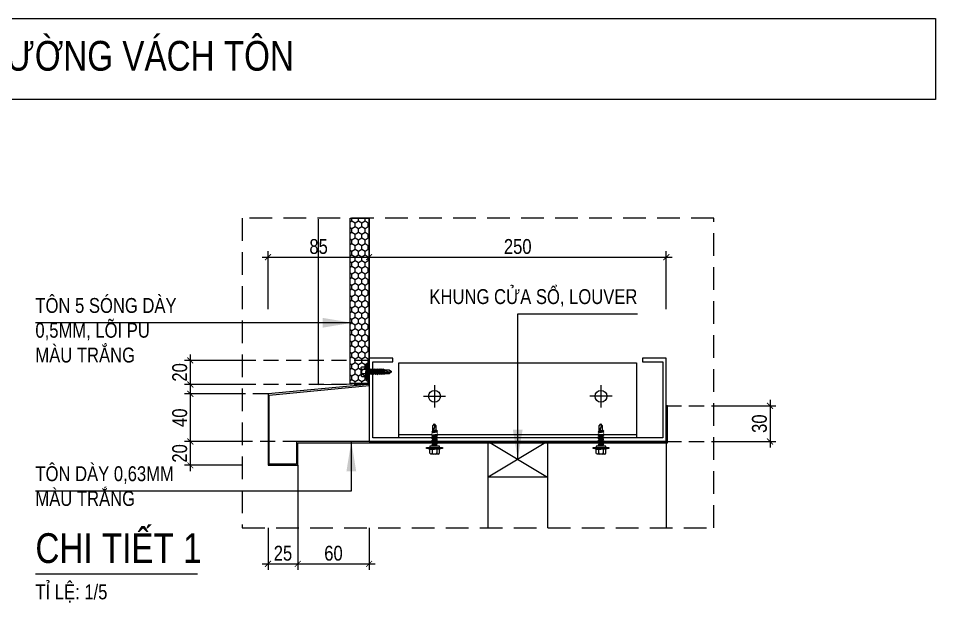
# Model space of a CAD drawing. Header units: millimetres. Extents: x -547695 to 905972, y -1055718 to 167349.
# Drawn here: x -526933 to -523075, y -1046693 to -1044238 of the extents above; entities that cross this region are included whole.
import ezdxf
from ezdxf.enums import TextEntityAlignment as Align

# ---------------------------------------------------------------- set-up
doc = ezdxf.new("R2010")
doc.units = ezdxf.units.MM
doc.linetypes.add('HIDDEN', pattern=[9.525, 6.35, -3.175])
doc.layers.get('DEFPOINTS').update_dxf_attribs({"color": 1, "lineweight": 25})
for name, color, linetype in [('6b-Sheeting_02', 150, 'Continuous'), ('A-TOLE', 152, 'Continuous'), ('XR_MC C C$0$A-CONC', 2, 'Continuous'), ('XR_MC C C$0$A-PATT', 251, 'Continuous')]:
    doc.layers.add(name, color=color, linetype=linetype)
for name, color, linetype, lineweight in [('A-DIMS', 8, 'Continuous', 9), ('A-FINE', 255, 'Continuous', 25), ('A-HIDD', 45, 'HIDDEN', 9), ('A-LITE', 9, 'Continuous', 9), ('A-SYMBOLS', 10, 'Continuous', 13), ('A-TEXT', 255, 'Continuous', 25)]:
    doc.layers.add(name, color=color, linetype=linetype, lineweight=lineweight)
doc.styles.add('VTK_Arial', font='arial.ttf', dxfattribs={"width": 0.8})
doc.dimstyles.new('A-2.5-DIM25', dxfattribs={"dimscale": 25, "dimtxt": 2.5, "dimasz": 1, "dimexe": 1, "dimexo": 0, "dimgap": 0.5, "dimtad": 1, "dimdec": 0, "dimzin": 12, "dimdsep": 46, "dimtxsty": 'VTK_Arial', "dimblk": 'ARCHTICK', "dimcen": 0, "dimdle": 1, "dimclrd": 256, "dimclre": 256, "dimclrt": 7, "dimadec": 1, "dimazin": 3, "dimtfac": 1, "dimtdec": 0, "dimtmove": 0, "dimatfit": 2, "dimfxl": 20, "dimtolj": 1, "dimtzin": 0, "dimlwd": -1, "dimlwe": -1, "dimarcsym": 0})

# ---------------------------------------------------------------- blocks, each defined once
blk = doc.blocks.new('XR_MC C C$0$12-14x20 HWFS')
for p, q in [((-25.4, -3.01), (-25.4, 3)), ((-21.34, 1.92), (-24.4, 1.92)), ((-21.34, 4.07), (-20.74, 6.65)), ((-18.09, 1.68), (-18.67, 1.68)), ((-18.09, 1.68), (-17.72, 2.35)), ((-17.57, -1.69), (-18.09, 1.68)), ((-16.99, -2.36), (-17.72, 2.35)), ((-17.72, 2.35), (-17.07, 1.68)), ((-16.55, -1.67), (-17.07, 1.68)), ((-16.2, 1.68), (-17.07, 1.68)), ((-16.2, 1.68), (-15.83, 2.35)), ((-15.68, -1.69), (-16.2, 1.68)), ((-15.1, -2.38), (-15.83, 2.35)), ((-15.83, 2.35), (-15.18, 1.68)), ((-14.66, -1.69), (-15.18, 1.68)), ((-14.39, 1.68), (-15.18, 1.68)), ((-14.39, 1.68), (-14.03, 2.35)), ((-13.87, -1.69), (-14.39, 1.68)), ((-13.29, -2.38), (-14.03, 2.35)), ((-14.03, 2.35), (-13.37, 1.68)), ((-12.85, -1.69), (-13.37, 1.68)), ((-12.59, 1.68), (-13.37, 1.68)), ((-12.59, 1.68), (-12.22, 2.35)), ((-12.07, -1.69), (-12.59, 1.68)), ((-11.49, -2.38), (-12.22, 2.35)), ((-12.22, 2.35), (-11.57, 1.68)), ((-10.78, 1.68), (-11.57, 1.68)), ((-11.04, -1.69), (-11.57, 1.68)), ((-10.78, 1.68), (-10.42, 2.35)), ((-10.26, -1.69), (-10.78, 1.68)), ((-9.68, -2.38), (-10.42, 2.35)), ((-10.42, 2.35), (-9.76, 1.68)), ((-8.98, 1.68), (-9.76, 1.68)), ((-9.24, -1.69), (-9.76, 1.68)), ((-7.88, -2.38), (-8.61, 2.35)), ((-7.17, 1.68), (-7.96, 1.68)), ((-7.17, 1.68), (-6.81, 2.35)), ((-6.65, -1.69), (-7.17, 1.68)), ((-6.07, -2.38), (-6.81, 2.35)), ((-6.81, 2.35), (-6.15, 1.68)), ((-5.63, -1.69), (-6.15, 1.68)), ((-5.33, 1.41), (-1.72, 1.41)), ((-1.72, 1.41), (0, 0)), ((-1.72, -1.41), (0, 0)), ((-21.34, -1.93), (-24.4, -1.93)), ((-20.74, -6.66), (-21.34, -4.08)), ((-17.57, -1.69), (-18.67, -1.69)), ((-17.57, -1.69), (-16.99, -2.36)), ((-16.99, -2.36), (-16.55, -1.67)), ((-15.68, -1.69), (-16.56, -1.69)), ((-15.68, -1.69), (-15.1, -2.38)), ((-15.1, -2.38), (-14.66, -1.69)), ((-13.87, -1.69), (-14.66, -1.69)), ((-13.87, -1.69), (-13.29, -2.38)), ((-13.29, -2.38), (-12.85, -1.69)), ((-12.07, -1.69), (-12.85, -1.69)), ((-12.07, -1.69), (-11.49, -2.38)), ((-11.49, -2.38), (-11.04, -1.69)), ((-10.26, -1.69), (-11.04, -1.69)), ((-10.26, -1.69), (-9.68, -2.38)), ((-9.68, -2.38), (-9.24, -1.69)), ((-8.46, -1.69), (-9.24, -1.69)), ((-6.65, -1.69), (-7.43, -1.69)), ((-6.65, -1.69), (-6.07, -2.38)), ((-6.07, -2.38), (-5.63, -1.69)), ((-5.07, -1.43), (-1.72, -1.43))]:
    blk.add_line(p, q)
for points in [[(-21.34, 1.92), (-24.4, 1.92, -0.414214), (-25.4, 2.92), (-25.4, 3.07, -0.414214), (-24.4, 4.07), (-21.34, 4.07), (-21.34, 0)], [(-21.34, -1.93), (-24.4, -1.93, 0.414214), (-25.4, -2.93), (-25.4, -3.08, 0.414214), (-24.4, -4.08), (-21.34, -4.08), (-21.34, 0)]]:
    blk.add_lwpolyline(points, format="xyb")
for points in [[(-20.74, -6.66), (-20.74, 6.65), (-20.01, 6.65), (-20.01, -6.66)], [(-18.67, -4.09), (-18.67, 4.07), (-20.01, 4.07), (-20.01, -4.09)]]:
    blk.add_lwpolyline(points, close=True)
at = {"ltscale": 100}
blk.add_lwpolyline([(-8.61, 2.35), (-8.98, 1.68), (-8.46, -1.69), (-7.88, -2.38), (-7.43, -1.69), (-7.96, 1.68)], close=True, dxfattribs=at)
for centre, radius, start, end in [((-24.4, 0.92), 1, 90, 180), ((-5.3, 2.88), 1.47, 234.69431, 269.00058), ((-24.4, -0.93), 1, 180, 270), ((-5.06, -2.17), 0.739, 89.30214, 139.91588)]:
    blk.add_arc(centre, radius, start, end)
at = {"lineweight": 20}
for points in [[(-6.01, 0.73), (-5.36, 0.75), (-4.22, 0.73), (-3.68, 0.41)], [(-3.73, 0.25), (-4.24, 0.57), (-5.34, 0.59), (-5.98, 0.57)], [(-2.45, -0.38), (-2.86, -0.23), (-3.32, 0), (-3.73, 0.25)], [(-3.68, 0.41), (-3.27, 0.16), (-2.82, -0.08), (-2.41, -0.22)], [(0, 0), (-1.78, -0.72), (-2.09, -0.51), (-2.45, -0.38)], [(-2.41, -0.22), (-2.08, -0.34), (-1.79, -0.48), (0, 0)], [(-1.79, -0.45), (-1.59, -0.43), (0, 0), (0, 0)], [(-3.31, -1.04), (-3.5, -1), (-4.96, -0.93), (-5.75, -0.9)], [(-3.04, -1.42), (-3.04, -1.42), (-3.04, -1.09), (-3.31, -1.04)], [(-2.45, -0.29), (-2.45, -0.29), (-1.98, -0.47), (-1.79, -0.45)]]:
    blk.add_open_spline(points, degree=3, dxfattribs=at)
blk.add_wipeout([(-7.96, 1.68), (-7.43, -1.69), (-7.88, -2.38), (-8.46, -1.69), (-8.98, 1.68), (-8.61, 2.35)])
blk = doc.blocks.new('12-14x20 HWFS')
at = {"layer": 'A-FINE'}
for p, q in [((-25.4, -3.01), (-25.4, 3)), ((-21.34, 1.92), (-24.4, 1.92)), ((-21.34, 4.07), (-20.74, 6.65)), ((-18.09, 1.68), (-18.67, 1.68)), ((-18.09, 1.68), (-17.72, 2.35)), ((-17.57, -1.69), (-18.09, 1.68)), ((-16.99, -2.36), (-17.72, 2.35)), ((-17.72, 2.35), (-17.07, 1.68)), ((-16.55, -1.67), (-17.07, 1.68)), ((-16.2, 1.68), (-17.07, 1.68)), ((-16.2, 1.68), (-15.83, 2.35)), ((-15.68, -1.69), (-16.2, 1.68)), ((-15.1, -2.38), (-15.83, 2.35)), ((-15.83, 2.35), (-15.18, 1.68)), ((-14.66, -1.69), (-15.18, 1.68)), ((-14.39, 1.68), (-15.18, 1.68)), ((-14.39, 1.68), (-14.03, 2.35)), ((-13.87, -1.69), (-14.39, 1.68)), ((-13.29, -2.38), (-14.03, 2.35)), ((-14.03, 2.35), (-13.37, 1.68)), ((-12.85, -1.69), (-13.37, 1.68)), ((-12.59, 1.68), (-13.37, 1.68)), ((-12.59, 1.68), (-12.22, 2.35)), ((-12.07, -1.69), (-12.59, 1.68)), ((-11.49, -2.38), (-12.22, 2.35)), ((-12.22, 2.35), (-11.57, 1.68)), ((-10.78, 1.68), (-11.57, 1.68)), ((-11.04, -1.69), (-11.57, 1.68)), ((-10.78, 1.68), (-10.42, 2.35)), ((-10.26, -1.69), (-10.78, 1.68)), ((-9.68, -2.38), (-10.42, 2.35)), ((-10.42, 2.35), (-9.76, 1.68)), ((-8.98, 1.68), (-9.76, 1.68)), ((-9.24, -1.69), (-9.76, 1.68)), ((-8.98, 1.68), (-8.61, 2.35)), ((-8.46, -1.69), (-8.98, 1.68)), ((-7.88, -2.38), (-8.61, 2.35)), ((-8.61, 2.35), (-7.96, 1.68)), ((-7.17, 1.68), (-7.96, 1.68)), ((-7.43, -1.69), (-7.96, 1.68)), ((-7.17, 1.68), (-6.81, 2.35)), ((-6.65, -1.69), (-7.17, 1.68)), ((-6.07, -2.38), (-6.81, 2.35)), ((-6.81, 2.35), (-6.15, 1.68)), ((-5.63, -1.69), (-6.15, 1.68)), ((-5.33, 1.41), (-1.72, 1.41)), ((-1.72, 1.41), (0, 0)), ((-1.72, -1.41), (0, 0)), ((-21.34, -1.93), (-24.4, -1.93)), ((-20.74, -6.66), (-21.34, -4.08)), ((-17.57, -1.69), (-18.67, -1.69)), ((-17.57, -1.69), (-16.99, -2.36)), ((-16.99, -2.36), (-16.55, -1.67)), ((-15.68, -1.69), (-16.56, -1.69)), ((-15.68, -1.69), (-15.1, -2.38)), ((-15.1, -2.38), (-14.66, -1.69)), ((-13.87, -1.69), (-14.66, -1.69)), ((-13.87, -1.69), (-13.29, -2.38)), ((-13.29, -2.38), (-12.85, -1.69)), ((-12.07, -1.69), (-12.85, -1.69)), ((-12.07, -1.69), (-11.49, -2.38)), ((-11.49, -2.38), (-11.04, -1.69)), ((-10.26, -1.69), (-11.04, -1.69)), ((-10.26, -1.69), (-9.68, -2.38)), ((-9.68, -2.38), (-9.24, -1.69)), ((-8.46, -1.69), (-9.24, -1.69)), ((-8.46, -1.69), (-7.88, -2.38)), ((-7.88, -2.38), (-7.43, -1.69)), ((-6.65, -1.69), (-7.43, -1.69)), ((-6.65, -1.69), (-6.07, -2.38)), ((-6.07, -2.38), (-5.63, -1.69)), ((-5.07, -1.43), (-1.72, -1.43))]:
    blk.add_line(p, q, dxfattribs=at)
for points in [[(-21.34, 1.92), (-24.4, 1.92, -0.414214), (-25.4, 2.92), (-25.4, 3.07, -0.414214), (-24.4, 4.07), (-21.34, 4.07), (-21.34, 0)], [(-21.34, -1.93), (-24.4, -1.93, 0.414214), (-25.4, -2.93), (-25.4, -3.08, 0.414214), (-24.4, -4.08), (-21.34, -4.08), (-21.34, 0)]]:
    blk.add_lwpolyline(points, format="xyb", dxfattribs=at)
for points in [[(-20.74, -6.66), (-20.74, 6.65), (-20.01, 6.65), (-20.01, -6.66)], [(-18.67, -4.09), (-18.67, 4.07), (-20.01, 4.07), (-20.01, -4.09)]]:
    blk.add_lwpolyline(points, close=True, dxfattribs=at)
for centre, radius, start, end in [((-24.4, 0.92), 1, 90, 180), ((-5.3, 2.88), 1.47, 234.69431, 269.00058), ((-24.4, -0.93), 1, 180, 270), ((-5.06, -2.17), 0.739, 89.30214, 139.91588)]:
    blk.add_arc(centre, radius, start, end, dxfattribs=at)
at = {"layer": 'A-FINE', "lineweight": 20}
for points in [[(-6.01, 0.73), (-5.36, 0.75), (-4.22, 0.73), (-3.68, 0.41)], [(-3.73, 0.25), (-4.24, 0.57), (-5.34, 0.59), (-5.98, 0.57)], [(-2.45, -0.38), (-2.86, -0.23), (-3.32, 0), (-3.73, 0.25)], [(-3.68, 0.41), (-3.27, 0.16), (-2.82, -0.08), (-2.41, -0.22)], [(0, 0), (-1.78, -0.72), (-2.09, -0.51), (-2.45, -0.38)], [(-2.41, -0.22), (-2.08, -0.34), (-1.79, -0.48), (0, 0)], [(-1.79, -0.45), (-1.59, -0.43), (0, 0), (0, 0)], [(-3.31, -1.04), (-3.5, -1), (-4.96, -0.93), (-5.75, -0.9)], [(-3.04, -1.42), (-3.04, -1.42), (-3.04, -1.09), (-3.31, -1.04)], [(-2.45, -0.29), (-2.45, -0.29), (-1.98, -0.47), (-1.79, -0.45)]]:
    blk.add_open_spline(points, degree=3, dxfattribs=at)
blk = doc.blocks.new('_ARCHTICK')
at = {"color": 0, "linetype": 'ByBlock', "const_width": 0.15}
blk.add_lwpolyline([(-0.5, -0.5), (0.5, 0.5)], dxfattribs=at)
blk = doc.blocks.new('*D791')
at = {"layer": 'A-DIMS', "transparency": 16777216}
for p, q in [((-526210.1, -1045791.4), (-526210.1, -1046041.3)), ((-525992.2, -1045816.4), (-526235.1, -1045816.4)), ((-525992.2, -1046016.3), (-526235.1, -1046016.3))]:
    blk.add_line(p, q, dxfattribs=at)
at = {"layer": 'DEFPOINTS', "color": 0, "transparency": 16777216}
for p in [(-525992.2, -1045816.4), (-526210.1, -1046016.3), (-525992.2, -1046016.3)]:
    blk.add_point(p, dxfattribs=at)
at = {"layer": 'A-DIMS', "transparency": 16777216, "xscale": 25, "yscale": 25, "zscale": 25}
for p, rotation in [((-526210.1, -1045816.4), 90), ((-526210.1, -1046016.3), 270)]:
    blk.add_blockref('_ARCHTICK', p, dxfattribs=dict(at, rotation=rotation))
at = {"layer": 'A-DIMS', "color": 7, "transparency": 16777216, "insert": (-526254.5, -1045916.3), "char_height": 62.5, "attachment_point": 5, "rotation": 90, "style": 'VTK_Arial'}
blk.add_mtext('\\A1;40', dxfattribs=at)
blk = doc.blocks.new('*D792')
at = {"layer": 'A-DIMS', "transparency": 16777216}
for p, q in [((-525992.2, -1045675.4), (-526235.1, -1045675.4)), ((-526210.1, -1045650.4), (-526210.1, -1045801.4)), ((-525992.2, -1045776.4), (-526235.1, -1045776.4))]:
    blk.add_line(p, q, dxfattribs=at)
at = {"layer": 'DEFPOINTS', "color": 0, "transparency": 16777216}
for p in [(-525992.2, -1045675.4), (-526210.1, -1045776.4), (-525992.2, -1045776.4)]:
    blk.add_point(p, dxfattribs=at)
at = {"layer": 'A-DIMS', "transparency": 16777216, "xscale": 25, "yscale": 25, "zscale": 25}
for p, rotation in [((-526210.1, -1045675.4), 90), ((-526210.1, -1045776.4), 270)]:
    blk.add_blockref('_ARCHTICK', p, dxfattribs=dict(at, rotation=rotation))
at = {"layer": 'A-DIMS', "color": 7, "transparency": 16777216, "insert": (-526254.5, -1045725.9), "char_height": 62.5, "attachment_point": 5, "rotation": 90, "style": 'VTK_Arial'}
blk.add_mtext('\\A1;20', dxfattribs=at)
blk = doc.blocks.new('*D795')
at = {"layer": 'A-DIMS', "transparency": 16777216}
for p, q in [((-525883, -1045459.6), (-525883, -1045216.6)), ((-525458, -1045459.6), (-525458, -1045216.6)), ((-525908, -1045241.6), (-525433, -1045241.6))]:
    blk.add_line(p, q, dxfattribs=at)
at = {"layer": 'DEFPOINTS', "color": 0, "transparency": 16777216}
for p in [(-525458, -1045241.6), (-525883, -1045459.6), (-525458, -1045459.6)]:
    blk.add_point(p, dxfattribs=at)
at = {"layer": 'A-DIMS', "transparency": 16777216, "xscale": 25, "yscale": 25, "zscale": 25, "rotation": 180}
blk.add_blockref('_ARCHTICK', (-525883, -1045241.6), dxfattribs=at)
at = {"layer": 'A-DIMS', "transparency": 16777216, "xscale": 25, "yscale": 25, "zscale": 25}
blk.add_blockref('_ARCHTICK', (-525458, -1045241.6), dxfattribs=at)
at = {"layer": 'A-DIMS', "color": 7, "transparency": 16777216, "insert": (-525670.5, -1045197.2), "char_height": 62.5, "attachment_point": 5, "style": 'VTK_Arial'}
blk.add_mtext('\\A1;85', dxfattribs=at)
blk = doc.blocks.new('*D796')
at = {"layer": 'A-DIMS', "transparency": 16777216}
for p, q in [((-525458, -1045459.6), (-525458, -1045216.6)), ((-524208, -1045459.6), (-524208, -1045216.6)), ((-525483, -1045241.6), (-524183, -1045241.6))]:
    blk.add_line(p, q, dxfattribs=at)
at = {"layer": 'DEFPOINTS', "color": 0, "transparency": 16777216}
for p in [(-524208, -1045241.6), (-525458, -1045459.6), (-524208, -1045459.6)]:
    blk.add_point(p, dxfattribs=at)
at = {"layer": 'A-DIMS', "transparency": 16777216, "xscale": 25, "yscale": 25, "zscale": 25, "rotation": 180}
blk.add_blockref('_ARCHTICK', (-525458, -1045241.6), dxfattribs=at)
at = {"layer": 'A-DIMS', "transparency": 16777216, "xscale": 25, "yscale": 25, "zscale": 25}
blk.add_blockref('_ARCHTICK', (-524208, -1045241.6), dxfattribs=at)
at = {"layer": 'A-DIMS', "color": 7, "transparency": 16777216, "insert": (-524833, -1045197.2), "char_height": 62.5, "attachment_point": 5, "style": 'VTK_Arial'}
blk.add_mtext('\\A1;250', dxfattribs=at)
blk = doc.blocks.new('*D800')
at = {"layer": 'A-DIMS', "transparency": 16777216}
for p, q in [((-524008.8, -1045866.3), (-523746.8, -1045866.3)), ((-523771.8, -1045841.3), (-523771.8, -1046041.3)), ((-524008.8, -1046016.3), (-523746.8, -1046016.3))]:
    blk.add_line(p, q, dxfattribs=at)
at = {"layer": 'DEFPOINTS', "color": 0, "transparency": 16777216}
for p in [(-524008.8, -1045866.3), (-524008.8, -1046016.3), (-523771.8, -1046016.3)]:
    blk.add_point(p, dxfattribs=at)
at = {"layer": 'A-DIMS', "transparency": 16777216, "xscale": 25, "yscale": 25, "zscale": 25}
for p, rotation in [((-523771.8, -1045866.3), 90), ((-523771.8, -1046016.3), 270)]:
    blk.add_blockref('_ARCHTICK', p, dxfattribs=dict(at, rotation=rotation))
at = {"layer": 'A-DIMS', "color": 7, "transparency": 16777216, "insert": (-523816.2, -1045941.3), "char_height": 62.5, "attachment_point": 5, "rotation": 90, "style": 'VTK_Arial'}
blk.add_mtext('\\A1;30', dxfattribs=at)
blk = doc.blocks.new('*U905')
blk.add_line((27.27, 0), (0, 0))
at = {"color": 7, "style": 'VTK_Arial', "width": 0.8}
blk.add_attdef('SECTION', (0, 1.86), '', height=5, dxfattribs=at)
at = {"color": 7, "linetype": 'Continuous', "style": 'VTK_Arial', "width": 0.8, "flags": 8}
blk.add_attdef('SCALE-I', (0, -4.25), '', height=2.5, dxfattribs=at)
blk = doc.blocks.new('*D807')
at = {"layer": 'A-DIMS', "transparency": 16777216}
for p, q in [((-526210.1, -1045991.3), (-526210.1, -1046141.3)), ((-525992.2, -1046016.3), (-526235.1, -1046016.3)), ((-525992.2, -1046116.3), (-526235.1, -1046116.3))]:
    blk.add_line(p, q, dxfattribs=at)
at = {"layer": 'DEFPOINTS', "color": 0, "transparency": 16777216}
for p in [(-525992.2, -1046016.3), (-526210.1, -1046116.3), (-525992.2, -1046116.3)]:
    blk.add_point(p, dxfattribs=at)
at = {"layer": 'A-DIMS', "transparency": 16777216, "xscale": 25, "yscale": 25, "zscale": 25}
for p, rotation in [((-526210.1, -1046016.3), 90), ((-526210.1, -1046116.3), 270)]:
    blk.add_blockref('_ARCHTICK', p, dxfattribs=dict(at, rotation=rotation))
at = {"layer": 'A-DIMS', "color": 7, "transparency": 16777216, "insert": (-526254.5, -1046066.3), "char_height": 62.5, "attachment_point": 5, "rotation": 90, "style": 'VTK_Arial'}
blk.add_mtext('\\A1;20', dxfattribs=at)
blk = doc.blocks.new('*D808')
at = {"layer": 'A-DIMS', "transparency": 16777216}
for p, q in [((-525883, -1046378.5), (-525883, -1046555.4)), ((-525758, -1046378.5), (-525758, -1046555.4)), ((-525908, -1046530.4), (-525733, -1046530.4))]:
    blk.add_line(p, q, dxfattribs=at)
at = {"layer": 'DEFPOINTS', "color": 0, "transparency": 16777216}
for p in [(-525883, -1046378.5), (-525758, -1046378.5), (-525758, -1046530.4)]:
    blk.add_point(p, dxfattribs=at)
at = {"layer": 'A-DIMS', "transparency": 16777216, "xscale": 25, "yscale": 25, "zscale": 25, "rotation": 180}
blk.add_blockref('_ARCHTICK', (-525883, -1046530.4), dxfattribs=at)
at = {"layer": 'A-DIMS', "transparency": 16777216, "xscale": 25, "yscale": 25, "zscale": 25}
blk.add_blockref('_ARCHTICK', (-525758, -1046530.4), dxfattribs=at)
at = {"layer": 'A-DIMS', "color": 7, "transparency": 16777216, "insert": (-525820.5, -1046486), "char_height": 62.5, "attachment_point": 5, "style": 'VTK_Arial'}
blk.add_mtext('\\A1;25', dxfattribs=at)
blk = doc.blocks.new('*D809')
at = {"layer": 'A-DIMS', "transparency": 16777216}
for p, q in [((-525758, -1046378.5), (-525758, -1046555.4)), ((-525458, -1046378.5), (-525458, -1046555.4)), ((-525783, -1046530.4), (-525433, -1046530.4))]:
    blk.add_line(p, q, dxfattribs=at)
at = {"layer": 'DEFPOINTS', "color": 0, "transparency": 16777216}
for p in [(-525758, -1046378.5), (-525458, -1046378.5), (-525458, -1046530.4)]:
    blk.add_point(p, dxfattribs=at)
at = {"layer": 'A-DIMS', "transparency": 16777216, "xscale": 25, "yscale": 25, "zscale": 25, "rotation": 180}
blk.add_blockref('_ARCHTICK', (-525758, -1046530.4), dxfattribs=at)
at = {"layer": 'A-DIMS', "transparency": 16777216, "xscale": 25, "yscale": 25, "zscale": 25}
blk.add_blockref('_ARCHTICK', (-525458, -1046530.4), dxfattribs=at)
at = {"layer": 'A-DIMS', "color": 7, "transparency": 16777216, "insert": (-525608, -1046486), "char_height": 62.5, "attachment_point": 5, "style": 'VTK_Arial'}
blk.add_mtext('\\A1;60', dxfattribs=at)

msp = doc.modelspace()

# ---------------------------------------------------------------- hatches: boundary and pattern name
h = msp.add_hatch()
h.set_pattern_fill('HONEY', color=251, scale=5, angle=90)
h.set_pattern_definition([(90, (-321617.746, -2052883.346), (-13.74815322, 23.8125), [15.875, -31.75]), (210, (-321617.746, -2052883.346), (-13.74815332, -23.81249995), [15.875, -31.75]), (150, (-321617.746, -2052883.346), (-27.49630654, 5e-08), [-31.75, 15.875])])
h.paths.add_polyline_path([(-525538, -1045773), (-525538, -1045078.5), (-525458, -1045078.5), (-525458, -1045773)])

# ---------------------------------------------------------------- linework, layer by layer
at = {"layer": '6b-Sheeting_02'}
msp.add_lwpolyline([(-525673, -1045082.3), (-525673, -1045776.8), (-525458, -1045773), (-525458, -1045078.5)], dxfattribs=at)
at = {"layer": 'A-FINE'}
for p, q in [((-524208, -1046016.3), (-524208, -1046378.5)), ((-525758, -1046116.3), (-525758, -1046378.5))]:
    msp.add_line(p, q, dxfattribs=at)
for points in [[(-530325.2, -1044238.3), (-523075.2, -1044238.3), (-523075.2, -1044578.8), (-530325.2, -1044578.8)], [(-525538, -1045773), (-525538, -1045078.5), (-525458, -1045078.5), (-525458, -1045773)], [(-524958, -1046016.3), (-524708, -1046016.3), (-524708, -1046166.3), (-524958, -1046166.3)]]:
    msp.add_lwpolyline(points, close=True, dxfattribs=at)
msp.add_lwpolyline([(-524958, -1046378.5), (-524958, -1046016.3), (-524708, -1046016.3), (-524708, -1046378.5)], dxfattribs=at)
at = {"layer": 'A-HIDD', "ltscale": 15}
msp.add_line((-537575.2, -1044238.3), (-523075.2, -1044238.3), dxfattribs=at)
at = {"layer": 'A-HIDD', "ltscale": 10}
for p, q in [((-525458, -1045675.4), (-525992.2, -1045675.4)), ((-525458, -1045776.4), (-525992.2, -1045776.4)), ((-525883, -1045816.4), (-525992.2, -1045816.4)), ((-524208, -1045866.3), (-524008.8, -1045866.3)), ((-525758, -1046016.3), (-525992.2, -1046016.3)), ((-524208, -1046016.3), (-524008.8, -1046016.3))]:
    msp.add_line(p, q, dxfattribs=at)
at = {"layer": 'A-LITE'}
for p, q in [((-525183, -1045779.7), (-525183, -1045873)), ((-524483, -1045779.7), (-524483, -1045873)), ((-525229.6, -1045826.3), (-525136.4, -1045826.3)), ((-524436.4, -1045826.3), (-524529.6, -1045826.3)), ((-524958, -1046016.3), (-524708, -1046166.3)), ((-524708, -1046016.3), (-524958, -1046166.3))]:
    msp.add_line(p, q, dxfattribs=at)
for centre in [(-525183, -1045826.3), (-524483, -1045826.3)]:
    msp.add_circle(centre, 25, dxfattribs=at)
at = {"layer": 'XR_MC C C$0$A-CONC'}
msp.add_lwpolyline([(-525443, -1046001.3), (-525443, -1045681.3), (-525358, -1045681.3), (-525358, -1045666.3), (-525458, -1045666.3), (-525458, -1046016.3), (-524208, -1046016.3), (-524208, -1045666.3), (-524308, -1045666.3), (-524308, -1045681.3), (-524223, -1045681.3), (-524223, -1046001.3)], close=True, dxfattribs=at)

# ---------------------------------------------------------------- block references
at = {"layer": 'A-SYMBOLS', "xscale": 25, "yscale": 25, "zscale": 25}
msp.add_blockref('*U905', (-526861.6, -1046573.2), dxfattribs=at).add_auto_attribs({'SECTION': 'CHI TIẾT 1', 'SCALE-I': 'TỈ LỆ: 1/5'})
at = {"layer": 'XR_MC C C$0$A-PATT', "xscale": 4.999988684640183, "yscale": 4.999988684640183, "zscale": 4.999988684640183}
msp.add_blockref('12-14x20 HWFS', (-525364.6, -1045722.8, -5), dxfattribs=at)

# ---------------------------------------------------------------- texts
at = {"layer": 'A-TEXT', "color": 0, "style": 'VTK_Arial', "width": 0.8}
msp.add_text('CHI TIẾT HOÀN THIỆN VIỀN CỬA SỔ, LOUVER TƯỜNG VÁCH TÔN', height=125, dxfattribs=at).set_placement((-530199.5, -1044395.6), align=Align.MIDDLE_LEFT)
at = {"layer": 'A-TEXT', "color": 0, "char_height": 62.5, "style": 'VTK_Arial'}
for s, insert, width, attachment_point in [('KHUNG CỬA SỔ, LOUVER', (-524329.7, -1045376.2), 1765.323, 3), ('TÔN 5 SÓNG DÀY 0,5MM, LÕI PU\\PMÀU TRẮNG', (-526861.7, -1045413.4), 802.79, 1), ('TÔN DÀY 0,63MM\\PMÀU TRẮNG', (-526861.6, -1046120.3), 1765.323, 1)]:
    msp.add_mtext(s, dxfattribs=dict(at, insert=insert, width=width, attachment_point=attachment_point))

# ---------------------------------------------------------------- dimensions: what is measured, and where the dimension line sits
at = {"layer": 'A-DIMS'}
for base, p1, p2, override, picture, middle in [((-525458, -1045241.6), (-525883, -1045459.6), (-525458, -1045459.6), {"dimlfac": 0.2, "dimpost": '\\X'}, '*D795', (-525670.5, -1045197.2)), ((-524208, -1045241.6), (-525458, -1045459.6), (-524208, -1045459.6), {"dimlfac": 0.2, "dimpost": '\\X', "dimtmove": 1}, '*D796', (-524833, -1045197.2)), ((-525758, -1046530.4), (-525883, -1046378.5), (-525758, -1046378.5), {"dimlfac": 0.2, "dimpost": '\\X'}, '*D808', (-525820.5, -1046486)), ((-525458, -1046530.4), (-525758, -1046378.5), (-525458, -1046378.5), {"dimlfac": 0.2, "dimpost": '\\X'}, '*D809', (-525608, -1046486))]:
    dim = msp.add_linear_dim(base=base, p1=p1, p2=p2, dimstyle='A-2.5-DIM25', override=override, dxfattribs=at)
    dim.commit()
    dim.dimension.update_dxf_attribs({"geometry": picture, "text_midpoint": middle})
for base, p1, p2, picture, middle in [((-526210.1, -1045776.4), (-525992.2, -1045675.4), (-525992.2, -1045776.4), '*D792', (-526254.5, -1045725.9)), ((-526210.1, -1046016.3), (-525992.2, -1045816.4), (-525992.2, -1046016.3), '*D791', (-526254.5, -1045916.3)), ((-523771.8, -1046016.3), (-524008.8, -1045866.3), (-524008.8, -1046016.3), '*D800', (-523816.2, -1045941.3)), ((-526210.1, -1046116.3), (-525992.2, -1046016.3), (-525992.2, -1046116.3), '*D807', (-526254.5, -1046066.3))]:
    dim = msp.add_linear_dim(base=base, p1=p1, p2=p2, angle=90, dimstyle='A-2.5-DIM25', override={"dimlfac": 0.2, "dimpost": '\\X'}, dxfattribs=at)
    dim.commit()
    dim.dimension.update_dxf_attribs({"geometry": picture, "text_midpoint": middle})

# ---------------------------------------------------------------- leaders
at = {"layer": 'A-SYMBOLS'}
for points in [[(-525528.6, -1045517.4), (-526861.6, -1045517.4)], [(-525532.9, -1046016.3), (-525532.9, -1046224.3), (-526861.6, -1046224.3)]]:
    msp.add_leader(points, dimstyle='A-2.5-DIM25', override={"dimasz": 5}, dxfattribs=at)

# ---------------------------------------------------------------- next in the draw order: block references
at = {"layer": 'XR_MC C C$0$A-PATT', "xscale": 5, "yscale": 5, "zscale": 5, "rotation": 90}
msp.add_blockref('XR_MC C C$0$12-14x20 HWFS', (-524483, -1045941.9), dxfattribs=at)

# ---------------------------------------------------------------- next in the draw order: linework, layer by layer
at = {"layer": 'A-LITE'}
msp.add_line((-525333, -1045986.3), (-524333, -1045986.3), dxfattribs=at)
msp.add_lwpolyline([(-525333, -1045686.3), (-524333, -1045686.3), (-524333, -1046001.3), (-525333, -1046001.3)], close=True, dxfattribs=at)

# ---------------------------------------------------------------- next in the draw order: leaders
at = {"layer": 'A-SYMBOLS'}
msp.add_leader([(-524833, -1046091.3), (-524833, -1045480.1), (-524329.7, -1045480.1)], dimstyle='A-2.5-DIM25', override={"dimasz": 5}, dxfattribs=at)

# ---------------------------------------------------------------- next in the draw order: block references
at = {"layer": 'XR_MC C C$0$A-PATT', "xscale": 5, "yscale": 5, "zscale": 5, "rotation": 90}
msp.add_blockref('XR_MC C C$0$12-14x20 HWFS', (-525183, -1045941.9), dxfattribs=at)

# ---------------------------------------------------------------- next in the draw order: linework, layer by layer
at = {"layer": 'A-HIDD', "ltscale": 15}
msp.add_lwpolyline([(-525992.2, -1046378.5), (-524008.8, -1046378.5), (-524008.8, -1045078.5), (-525992.2, -1045078.5)], close=True, dxfattribs=at)
at = {"layer": 'A-TOLE', "color": 1, "ltscale": 0.1}
msp.add_lwpolyline([(-525463, -1045675.4), (-525463, -1045776.4), (-525883, -1045816.4), (-525883, -1046116.3), (-525758, -1046116.3), (-525758, -1046021.4), (-525458, -1046021.3), (-524203, -1046021.3), (-524203, -1045866.3), (-524208, -1045866.3), (-524208, -1046016.3), (-525457.9, -1046016.3), (-525763, -1046016.3), (-525763, -1046111.3), (-525878, -1046111.3), (-525878, -1045820.9), (-525458, -1045780.9), (-525458, -1045675.4)], close=True, dxfattribs=at)

doc.saveas('drawing.dxf')
